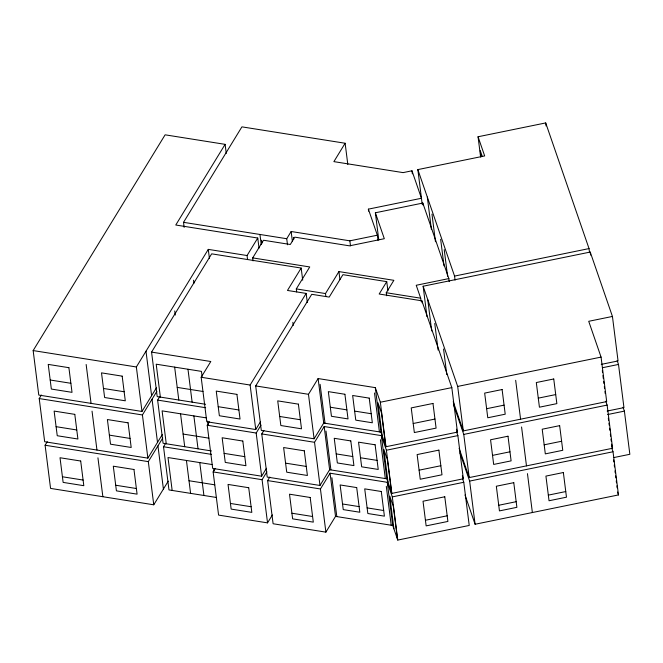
<?xml version="1.0" encoding="UTF-8"?>
<svg xmlns="http://www.w3.org/2000/svg" width="663" height="663" viewBox="0 0 663 663"><rect width="100%" height="100%" fill="white"/><g stroke="black" fill="none" stroke-linecap="round" stroke-linejoin="round"><path stroke-width="0.99" d="M156.443 387.805L141.981 411.458L38.769 395.065L33.15 350.57L165.112 134.821L225.113 144.352L226.257 153.451M162.344 434.48L147.874 458.133L44.67 441.74L39.216 398.562L41.371 395.04M225.113 144.352L175.77 225.014L257.758 238.034L259.034 248.153M168.236 481.147L153.766 504.8L50.562 488.407L45.109 445.238L47.264 441.715M184.165 227.384L183.527 222.329L241.92 126.857L345.133 143.249L347.81 164.49M141.981 411.458L136.354 366.971L208.281 249.379L247.059 255.537L257.758 238.034M205.605 404.281L157.189 396.59L151.562 352.103L211.671 253.838L301.176 268.051L302.709 280.184M147.874 458.133L142.421 414.963L156.882 391.311M211.505 450.956L163.081 443.265L157.628 400.096L159.775 396.582M253.084 260.907L252.702 257.89L263.501 240.246L290.295 244.498L294.786 237.147L349.5 245.84L384.308 238.705L375.366 212.782L422.812 203.06L448.859 278.584L449.241 281.601M153.766 504.8L148.313 461.63L162.783 437.978M260.592 421.602L255.744 429.533L206.79 421.751L201.171 377.264L210.801 361.509L151.562 352.103M287.502 244.788L286.739 238.721L291.148 231.503L349.849 240.826L377.355 235.199L377.993 240.263M345.133 143.249L333.887 161.631L403.096 172.62L411.972 170.789L421.453 198.27L368.371 209.143L368.628 211.166M216.436 497.474L168.974 489.932L163.521 446.763L165.667 443.257M301.176 268.051L287.469 290.452L306.157 293.419L307.309 302.527M266.485 468.269L261.636 476.2L212.682 468.426L207.229 425.256L209.375 421.751M296.676 291.935L296.303 288.919L309.737 266.949L252.702 257.89M255.744 429.533L250.125 385.037L306.157 293.419M386.753 281.642L379.178 294.024L421.883 300.811L451.818 387.615L457.445 432.11L385.965 446.729L380.347 402.234L375.308 387.64L318.107 378.556L323.726 423.044L314.096 438.798L261.313 430.411L255.694 385.924L311.734 294.306L329.213 297.082L342.92 274.681L386.753 281.642L387.905 290.75M272.385 514.944L267.537 522.875L218.583 515.093L213.13 471.923L215.268 468.426M325.873 296.568L325.492 293.56L338.926 271.59L393.863 280.316L386.272 292.731L386.653 295.739M261.636 476.2L256.183 433.03L261.031 425.099M456.542 431.712L457.884 435.608L463.338 478.785L391.858 493.396L386.405 450.227L381.374 435.632L324.174 426.549L329.627 469.719L319.989 485.465L267.214 477.087L261.761 433.917L263.915 430.395M314.096 438.798L308.477 394.303L318.107 378.556M267.537 522.875L262.084 479.697L266.932 471.774M462.434 478.379L463.777 482.283L469.23 525.452L397.767 540.072L392.314 496.894L387.275 482.308L330.066 473.216L335.519 516.386L325.889 532.14L273.106 523.753L267.653 480.584L269.808 477.062M319.989 485.465L314.535 442.296L324.174 426.549M325.889 532.14L320.436 488.971L330.066 473.216M480.609 156.99L478.056 136.76L545.699 122.928L589.034 248.584L589.54 252.628M422.215 204.337L417.847 169.604L484.67 155.938L478.056 136.76M417.847 169.604L454.561 276.081L589.034 248.584M448.859 278.584L416.231 285.272L420.69 298.193L421.071 301.209M426.964 316.566L423.135 286.225L590.227 252.056L612.438 316.45L618.057 360.945L601.258 364.377M612.438 316.45L588.719 321.298L601.068 357.1L606.686 401.587L463.304 430.909L453.21 401.654M380.347 402.234L451.818 387.615M423.135 286.225L457.685 386.421L601.068 357.1M602.692 367.675L618.504 364.443L623.958 407.612L607.159 411.052M413.198 423.508L434.953 419.057M486.634 408.706L504.071 405.143M538.281 398.148L555.718 394.576M386.405 450.227L457.884 435.608M453.658 405.151L463.752 434.414L607.126 405.093L612.587 448.263L469.205 477.584L459.111 448.321M607.598 414.549L624.397 411.118L629.85 454.288L614.037 457.52M419.099 470.175L440.845 465.733M492.526 455.382L509.971 451.81M544.174 444.815L561.619 441.251M392.314 496.894L463.777 482.283M459.89 452.796L469.644 481.081L613.026 451.76L618.48 494.93L475.098 524.251L465.003 494.996M425.431 520.256L447.185 515.806M498.733 505.264L516.179 501.692M548.326 495.12L565.763 491.556M183.527 222.329L286.739 238.721M386.272 292.731L420.69 298.193M296.303 288.919L325.492 293.56M33.15 350.57L136.354 366.971M201.171 377.264L250.125 385.037M255.694 385.924L308.477 394.303M330.307 407.231L346.882 409.867M354.622 411.093L371.189 413.72M177.212 387.391L203.011 391.485M323.726 423.044L380.935 432.135L385.965 446.729M50.197 380.007L70.875 383.289M103.478 388.468L124.147 391.75M218.218 406.692L238.895 409.974M279.695 416.472L300.364 419.754M157.628 400.096L205.629 407.72M206.384 417.897L162.103 410.869L166.256 443.771M39.216 398.562L142.421 414.963M207.229 425.256L256.183 433.03M261.761 433.917L314.535 442.296M336.199 453.898L352.774 456.534M360.515 457.76L377.09 460.395M183.104 434.058L208.903 438.16M329.627 469.719L386.827 478.802L391.858 493.396M56.098 426.674L76.767 429.964M109.37 435.135L130.039 438.425M224.119 453.368L244.788 456.65M285.587 463.147L306.256 466.429M163.521 446.763L211.53 454.387M212.276 464.572L167.996 457.536L172.156 490.438M45.109 445.238L148.313 461.63M213.13 471.923L262.084 479.697M267.653 480.584L320.436 488.971M342.531 503.979L359.106 506.615M367.12 507.883L383.695 510.518M188.996 480.733L214.795 484.827M335.519 516.386L392.736 525.477L397.767 540.072M62.421 476.772L83.099 480.053M115.702 485.233L136.371 488.515M230.442 503.457L251.12 506.739M291.911 513.22L312.588 516.502M617.154 360.539L618.504 364.443M623.054 407.215L624.397 411.118M605.791 401.223L607.126 405.093M611.584 445.362L612.587 448.263M611.692 447.89L613.026 451.76M617.477 492.029L618.48 494.93M482.258 156.402L480.277 150.642L481.048 156.758M456.434 429.185L457.445 432.11M462.326 475.852L463.338 478.785M368.371 209.143L377.355 235.199M590.227 252.056L590.609 255.089M602.311 370.567L602.559 372.565M602.94 375.556L603.313 378.54M603.695 381.532L603.943 383.529M604.325 386.521L604.573 388.518M604.954 391.501L605.203 393.499M608.327 418.237L608.584 420.226M608.957 423.218L609.214 425.215M609.587 428.207L609.844 430.196M610.341 434.19L610.598 436.179M610.971 439.171L611.228 441.168M611.601 444.16L611.858 446.149M613.598 459.923L613.847 461.912M614.228 464.904L614.477 466.901M614.982 470.887L615.231 472.885M615.612 475.877L615.861 477.866M616.242 480.857L616.491 482.855M616.872 485.846L617.12 487.835M545.699 122.928L546.08 125.962M515.673 380.305L520.579 419.198M521.566 426.98L526.48 465.874M527.458 473.647L532.372 512.54M454.561 276.081L455.075 280.126M444.218 249.628L447.583 276.239M440.646 239.277L444.011 265.888M457.685 386.421L463.304 430.909M463.752 434.414L469.205 477.584M469.644 481.081L475.098 524.251M431.969 214.099L435.458 241.738M427.312 197.068L431.398 229.423M443.555 348.995L446.787 374.578M422.812 203.06L423.069 205.074M434.754 323.469L438.11 350.081M411.972 170.789L412.353 173.822M427.743 299.61L431.704 330.953M421.883 300.811L422.14 302.834M375.366 212.782L378.788 239.89M385.642 445.693L381.515 413.024L377.993 402.797L382.12 435.467M391.543 492.369L387.416 459.699L383.885 449.473L388.012 482.142M397.444 539.036L393.316 506.366L389.786 496.139L393.913 528.809M375.308 387.64L380.935 432.135M381.374 435.632L386.827 478.802M387.275 482.308L392.736 525.477M374.504 393.002L379.418 431.895M380.396 439.668L385.311 478.562M386.297 486.344L391.211 525.237M349.849 240.826L350.487 245.882M338.926 271.59L339.945 279.62M320.105 384.358L325.019 423.251M325.997 431.033L330.912 469.926M331.898 477.7L336.812 516.593M293.411 237.354L293.676 239.401M291.148 231.503L292.424 241.622M292.864 322.326L293.253 325.4M261.529 240.205L261.918 243.28M259.946 234.47L261.222 244.581M247.059 255.537L247.564 259.581M208.281 249.379L209.425 258.479M193.546 280.217L193.936 283.292M202.091 376.443L201.453 371.379L156.203 364.194L160.363 397.096M207.726 421.088L208.24 425.14M213.751 468.774L214.008 470.805M187.977 369.241L192.129 402.143M193.869 415.908L198.03 448.818M199.77 462.583L203.922 495.485M174.742 310.972L175.256 315.066M174.651 367.128L178.803 400.029M180.543 413.795L184.704 446.696M186.436 460.47L190.596 493.371M145.993 351.216L151.612 395.712M152.051 399.209L157.504 442.378M157.951 445.876L163.405 489.054M86.149 364.476L91.063 403.369M92.041 411.151L96.955 450.044M97.942 457.818L102.856 496.711M432.98 403.452L411.226 407.902L414.342 432.558L436.097 428.116L432.98 403.452M502.106 389.537L484.661 393.101L487.777 417.765L505.214 414.193L502.106 389.537M553.746 378.979L536.309 382.543L539.425 407.198L556.862 403.634L553.746 378.979M438.881 450.127L417.126 454.578L420.243 479.233L441.989 474.783L438.881 450.127M507.999 436.213L490.562 439.776L493.67 464.431L511.115 460.868L507.999 436.213M559.647 425.646L542.201 429.218L545.317 453.873L562.763 450.301L559.647 425.646M444.782 496.778L423.027 501.228L426.143 525.883L447.898 521.441L444.782 496.778M513.775 482.672L496.33 486.236L499.446 510.9L516.891 507.328L513.775 482.672M563.359 472.528L545.922 476.1L549.039 500.756L566.475 497.184L563.359 472.528M344.909 394.261L328.334 391.626L331.45 416.281L348.025 418.917L344.909 394.261M369.225 398.123L352.65 395.488L355.766 420.143L372.333 422.779L369.225 398.123M68.902 367.683L48.225 364.401L51.341 389.057L72.018 392.347L68.902 367.683M122.174 376.145L101.505 372.863L104.621 397.518L125.29 400.808L122.174 376.145M236.923 394.377L216.246 391.087L219.362 415.751L240.039 419.033L236.923 394.377M298.391 404.148L277.722 400.866L280.839 425.53L301.508 428.812L298.391 404.148M350.802 440.928L334.235 438.301L337.343 462.956L353.918 465.592L350.802 440.928M375.117 444.79L358.542 442.155L361.658 466.818L378.233 469.445L375.117 444.79M74.795 414.358L54.126 411.077L57.242 435.732L77.911 439.014L74.795 414.358M128.075 422.82L107.398 419.538L110.514 444.193L131.191 447.475L128.075 422.82M242.815 441.044L222.146 437.762L225.263 462.418L245.932 465.699L242.815 441.044M304.292 450.823L283.615 447.542L286.731 472.197L307.4 475.479L304.292 450.823M356.702 487.587L340.127 484.951L343.243 509.615L359.818 512.242L356.702 487.587M381.291 491.49L364.716 488.863L367.832 513.518L384.399 516.154L381.291 491.49M80.695 461.025L60.018 457.743L63.134 482.399L83.811 485.689L80.695 461.025M133.967 469.487L113.298 466.205L116.415 490.86L137.084 494.15L133.967 469.487M248.716 487.719L228.039 484.429L231.155 509.093L251.824 512.375L248.716 487.719M310.185 497.482L289.507 494.192L292.623 518.856L313.301 522.137L310.185 497.482"/></g></svg>
